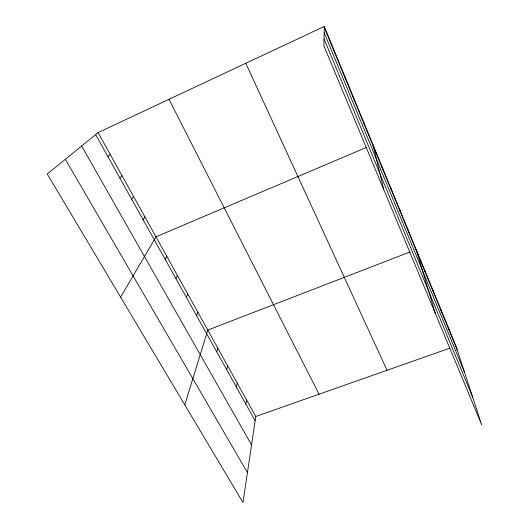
<?xml version="1.0" encoding="UTF-8"?>
<svg xmlns="http://www.w3.org/2000/svg" width="529" height="529" viewBox="0 0 529 529"><rect width="100%" height="100%" fill="white"/><g stroke="black" fill="none" stroke-linecap="round" stroke-linejoin="round"><path stroke-width="0.79" d="M324.257 26.45L323.92 45.871L481.734 424.946L455.945 346.032L324.257 26.45L98.083 132.607L47.266 174.008L242.976 502.55L255.785 416.468L98.083 132.607M245.859 404.063L246.587 399.911M236.377 387.049L237.197 383.003M226.683 369.665L227.602 365.737M216.784 351.904L217.809 348.102M184.786 404.864L207.798 330.089L410.107 251.93M196.636 315.76L197.872 312.222M186.387 297.377L187.735 293.979M175.912 278.585L177.38 275.338M165.207 259.382L166.8 256.287M120.625 297.166L155.982 236.82L366.352 147.459M143.068 219.667L144.92 216.91M131.622 199.129L133.612 196.55M119.911 178.121L122.04 175.727M107.916 156.61L110.204 154.415M255.785 416.468L449.862 348.175M65.338 159.289L247.433 472.595M81.651 145.997L251.553 444.929M95.643 134.597L255.15 420.734M169.002 99.32L319.053 394.204M245.806 63.275L387.049 370.274M324.151 32.653L464.402 371.913M324.046 38.888L472.688 397.266M324.244 27.369L457.208 349.894M448.347 327.59L449.551 331.319M440.584 308.744L441.722 312.328M432.636 289.462L433.714 292.894M424.516 269.75L425.514 273.017M416.204 249.576L435.38 313.598M407.945 229.54L408.798 232.469M399.501 209.048L400.274 211.798M390.865 188.079L391.553 190.638M382.017 166.622L382.626 168.976M372.965 144.648L383.717 189.501M363.694 122.146L364.111 124.07M354.192 99.095L354.516 100.788M344.465 75.482L344.677 76.923M334.487 51.273L334.586 52.457"/></g></svg>
